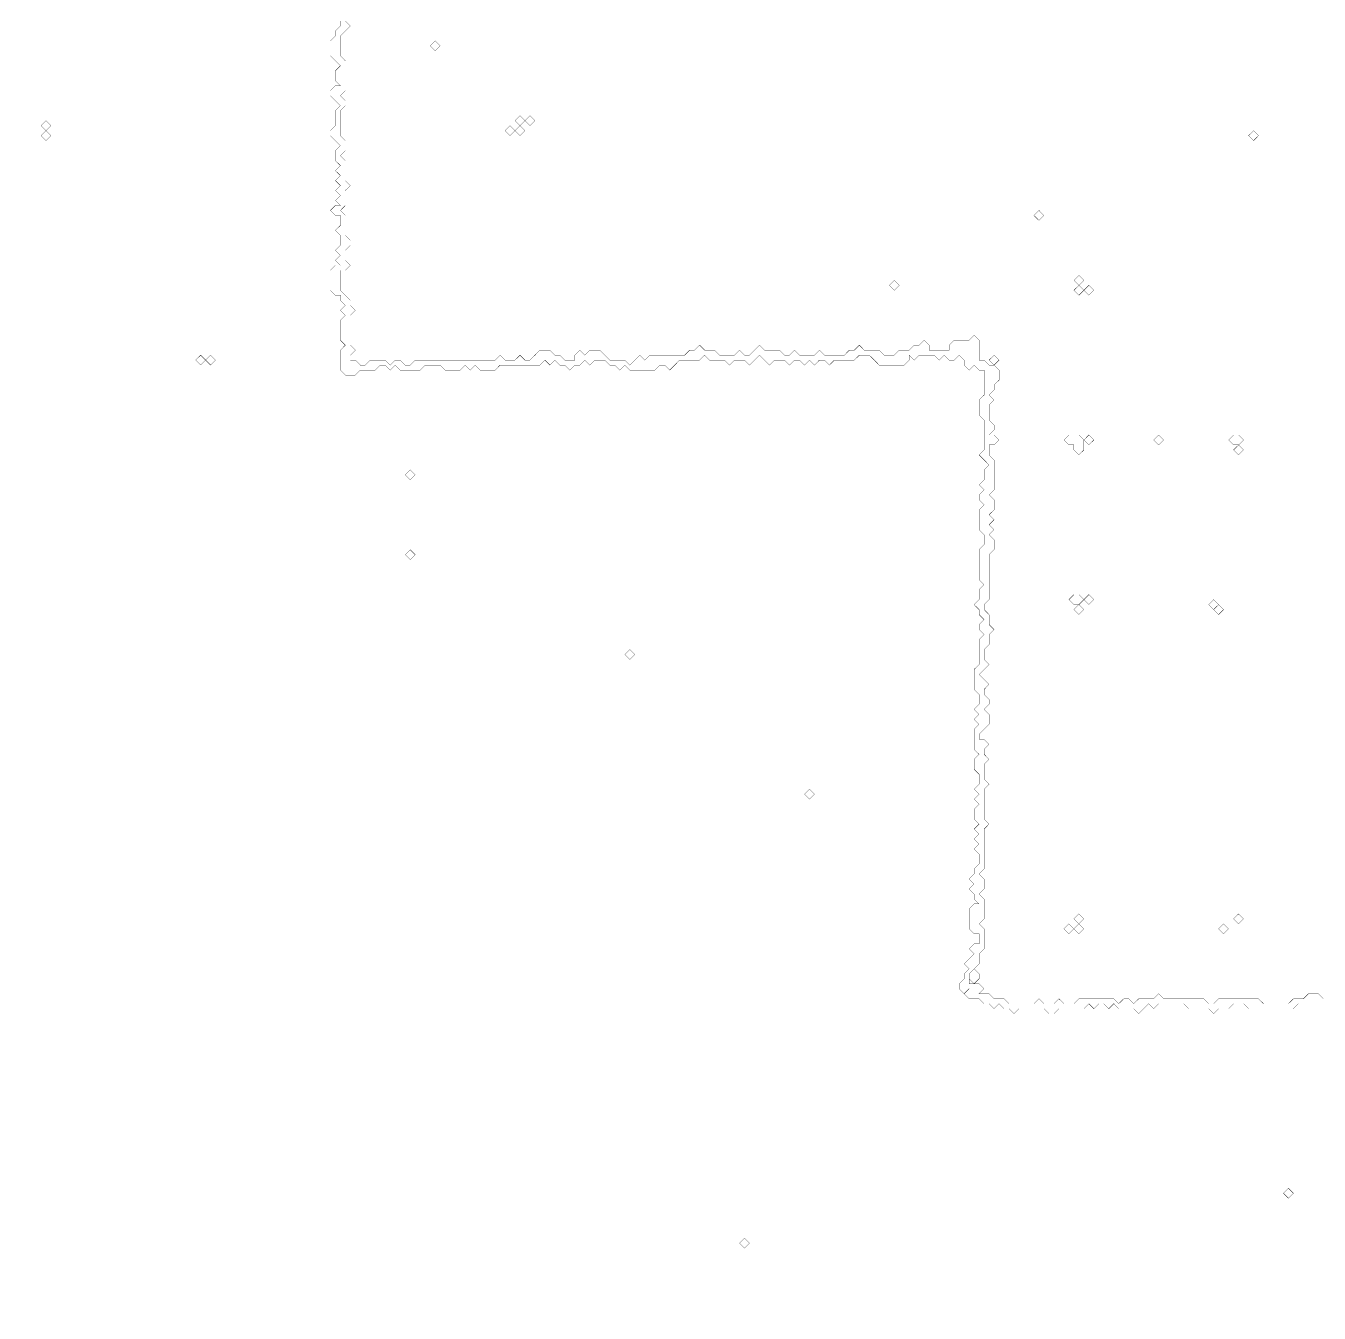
# Model space of a CAD drawing. Header units: metres. Extents: x 0 to 4888, y -4888 to 0.
# Drawn here: x 0 to 2479, y -4888 to -2420 of the extents above; entities that cross this region are included whole.
import ezdxf

# ---------------------------------------------------------------- set-up
doc = ezdxf.new("R2010")
doc.units = ezdxf.units.M
doc.layers.add('conductor', color=1, linetype='Continuous')
doc.layers.add('substrate', color=5, linetype='Continuous')

msp = doc.modelspace()

# ---------------------------------------------------------------- linework, layer by layer
at = {"layer": 'conductor', "const_width": 0.5}
msp.add_lwpolyline([(612.1, -2410.2), (621.7, -2419.8), (612.1, -2429.4), (602.6, -2438.9), (602.6, -2448.5), (602.6, -2458.1), (602.6, -2467.6), (602.6, -2477.2), (612.1, -2486.8), (612.1, -2496.3), (612.1, -2505.9), (612.1, -2515.5), (612.1, -2525), (612.1, -2534.6), (612.1, -2544.1), (602.6, -2553.7), (612.1, -2563.3), (612.1, -2572.8), (602.6, -2582.4), (602.6, -2592), (602.6, -2601.5), (602.6, -2611.1), (602.6, -2620.7), (602.6, -2630.2), (612.1, -2639.8), (612.1, -2649.4), (612.1, -2658.9), (602.6, -2668.5), (612.1, -2678), (612.1, -2687.6), (612.1, -2697.2), (612.1, -2706.7), (612.1, -2716.3), (621.7, -2725.9), (612.1, -2735.4), (612.1, -2745), (612.1, -2754.6), (612.1, -2764.1), (602.6, -2773.7), (612.1, -2783.3), (612.1, -2792.8), (612.1, -2802.4), (612.1, -2811.9), (612.1, -2821.5), (621.7, -2831.1), (621.7, -2840.6), (612.1, -2850.2), (612.1, -2859.8), (612.1, -2869.3), (621.7, -2878.9), (612.1, -2888.5), (602.6, -2888.5), (602.6, -2898), (602.6, -2907.6), (602.6, -2917.2), (602.6, -2926.7), (612.1, -2936.3), (621.7, -2945.9), (621.7, -2955.4), (631.3, -2965), (621.7, -2974.5), (621.7, -2984.1), (621.7, -2993.7), (621.7, -3003.2), (621.7, -3012.8), (621.7, -3022.4), (621.7, -3031.9), (631.3, -3041.5), (621.7, -3051.1), (621.7, -3060.6), (631.3, -3060.6), (640.8, -3070.2), (650.4, -3070.2), (659.9, -3060.6), (669.5, -3060.6), (679.1, -3060.6), (688.6, -3060.6), (698.2, -3070.2), (707.8, -3060.6), (717.3, -3060.6), (726.9, -3070.2), (736.5, -3070.2), (746, -3060.6), (755.6, -3060.6), (765.2, -3060.6), (774.7, -3060.6), (784.3, -3060.6), (793.8, -3060.6), (803.4, -3060.6), (813, -3060.6), (822.5, -3060.6), (832.1, -3060.6), (841.7, -3060.6), (851.2, -3060.6), (860.8, -3060.6), (870.4, -3060.6), (879.9, -3060.6), (889.5, -3060.6), (899.1, -3060.6), (908.6, -3051.1), (918.2, -3060.6), (927.8, -3060.6), (937.3, -3060.6), (946.9, -3051.1), (956.4, -3060.6), (966, -3060.6), (975.6, -3051.1), (985.1, -3041.5), (994.7, -3041.5), (1004.3, -3041.5), (1013.8, -3051.1), (1023.4, -3051.1), (1033, -3060.6), (1042.5, -3060.6), (1052.1, -3060.6), (1052.1, -3051.1), (1061.7, -3041.5), (1071.2, -3051.1), (1080.8, -3041.5), (1090.3, -3041.5), (1099.9, -3041.5), (1109.5, -3051.1), (1119, -3060.6), (1128.6, -3060.6), (1138.2, -3060.6), (1147.7, -3060.6), (1157.3, -3070.2), (1166.9, -3060.6), (1176.4, -3051.1), (1186, -3060.6), (1195.6, -3051.1), (1205.1, -3051.1), (1214.7, -3051.1), (1224.2, -3051.1), (1233.8, -3051.1), (1243.4, -3051.1), (1252.9, -3051.1), (1262.5, -3051.1), (1272.1, -3041.5), (1281.6, -3041.5), (1291.2, -3031.9), (1300.8, -3041.5), (1310.3, -3041.5), (1319.9, -3041.5), (1329.5, -3051.1), (1339, -3051.1), (1348.6, -3051.1), (1358.2, -3051.1), (1367.7, -3041.5), (1377.3, -3051.1), (1386.8, -3051.1), (1396.4, -3041.5), (1406, -3031.9), (1415.5, -3041.5), (1425.1, -3041.5), (1434.7, -3041.5), (1444.2, -3041.5), (1453.8, -3051.1), (1463.4, -3051.1), (1472.9, -3041.5), (1482.5, -3051.1), (1492.1, -3051.1), (1501.6, -3051.1), (1511.2, -3051.1), (1520.7, -3041.5), (1530.3, -3051.1), (1539.9, -3051.1), (1549.4, -3051.1), (1559, -3051.1), (1568.6, -3051.1), (1578.1, -3041.5), (1587.7, -3041.5), (1597.3, -3031.9), (1606.8, -3041.5), (1616.4, -3041.5), (1626, -3041.5), (1635.5, -3041.5), (1645.1, -3051.1), (1654.7, -3051.1), (1664.2, -3051.1), (1673.8, -3041.5), (1683.3, -3041.5), (1692.9, -3041.5), (1702.5, -3031.9), (1712, -3031.9), (1721.6, -3022.4), (1731.2, -3031.9), (1731.2, -3041.5), (1740.7, -3041.5), (1750.3, -3041.5), (1759.9, -3041.5), (1769.4, -3041.5), (1769.4, -3031.9), (1779, -3022.4), (1788.6, -3022.4), (1798.1, -3022.4), (1807.7, -3022.4), (1817.2, -3012.8), (1826.8, -3022.4), (1826.8, -3031.9), (1826.8, -3041.5), (1826.8, -3051.1), (1826.8, -3060.6), (1836.4, -3060.6), (1845.9, -3070.2), (1855.5, -3070.2), (1865.1, -3079.8), (1865.1, -3089.3), (1865.1, -3098.9), (1855.5, -3108.4), (1855.5, -3118), (1845.9, -3127.6), (1855.5, -3137.1), (1845.9, -3146.7), (1845.9, -3156.3), (1845.9, -3165.8), (1845.9, -3175.4), (1855.5, -3185), (1855.5, -3194.5), (1845.9, -3204.1), (1855.5, -3204.1), (1865.1, -3213.7), (1855.5, -3223.2), (1845.9, -3223.2), (1845.9, -3232.8), (1845.9, -3242.3), (1855.5, -3251.9), (1855.5, -3261.5), (1855.5, -3271), (1855.5, -3280.6), (1855.5, -3290.2), (1855.5, -3299.7), (1855.5, -3309.3), (1845.9, -3318.9), (1855.5, -3328.4), (1855.5, -3338), (1855.5, -3347.6), (1845.9, -3357.1), (1855.5, -3366.7), (1845.9, -3376.3), (1855.5, -3385.8), (1845.9, -3395.4), (1855.5, -3404.9), (1855.5, -3414.5), (1855.5, -3424.1), (1845.9, -3433.6), (1845.9, -3443.2), (1845.9, -3452.8), (1845.9, -3462.3), (1845.9, -3471.9), (1845.9, -3481.5), (1845.9, -3491), (1845.9, -3500.6), (1845.9, -3510.2), (1845.9, -3519.7), (1836.4, -3529.3), (1836.4, -3538.8), (1845.9, -3548.4), (1845.9, -3558), (1845.9, -3567.5), (1855.5, -3577.1), (1845.9, -3586.7), (1845.9, -3596.2), (1845.9, -3605.8), (1836.4, -3615.4), (1836.4, -3624.9), (1836.4, -3634.5), (1845.9, -3644.1), (1836.4, -3653.6), (1826.8, -3663.2), (1836.4, -3672.8), (1845.9, -3682.3), (1836.4, -3691.9), (1836.4, -3701.4), (1845.9, -3711), (1845.9, -3720.6), (1836.4, -3730.1), (1845.9, -3739.7), (1845.9, -3749.3), (1845.9, -3758.8), (1836.4, -3768.4), (1826.8, -3778), (1826.8, -3787.5), (1836.4, -3787.5), (1845.9, -3797.1), (1836.4, -3806.7), (1836.4, -3816.2), (1845.9, -3825.8), (1836.4, -3835.3), (1836.4, -3844.9), (1836.4, -3854.5), (1836.4, -3864), (1845.9, -3873.6), (1836.4, -3883.2), (1836.4, -3892.7), (1836.4, -3902.3), (1836.4, -3911.9), (1836.4, -3921.4), (1836.4, -3931), (1836.4, -3940.6), (1845.9, -3950.1), (1836.4, -3959.7), (1836.4, -3969.2), (1836.4, -3978.8), (1836.4, -3988.4), (1836.4, -3997.9), (1836.4, -4007.5), (1836.4, -4017.1), (1836.4, -4026.6), (1836.4, -4036.2), (1826.8, -4045.8), (1836.4, -4055.3), (1836.4, -4064.9), (1836.4, -4074.5), (1826.8, -4084), (1836.4, -4093.6), (1836.4, -4103.2), (1836.4, -4112.7), (1836.4, -4122.3), (1836.4, -4131.8), (1826.8, -4141.4), (1836.4, -4151), (1836.4, -4160.5), (1836.4, -4170.1), (1836.4, -4179.7), (1836.4, -4189.2), (1826.8, -4198.8), (1826.8, -4208.4), (1826.8, -4217.9), (1817.2, -4227.5), (1807.7, -4237.1), (1807.7, -4246.6), (1807.7, -4256.2), (1817.2, -4256.2), (1826.8, -4256.2), (1836.4, -4265.7), (1826.8, -4275.3), (1836.4, -4275.3), (1845.9, -4275.3), (1855.5, -4284.9), (1865.1, -4284.9), (1874.6, -4284.9), (1884.2, -4294.4), (1893.8, -4294.4), (1903.3, -4294.4), (1912.9, -4294.4), (1922.5, -4294.4), (1932, -4294.4), (1941.6, -4284.9), (1951.1, -4294.4), (1960.7, -4294.4), (1970.3, -4294.4), (1979.8, -4284.9), (1989.4, -4294.4), (1999, -4294.4), (2008.5, -4294.4), (2018.1, -4284.9), (2027.7, -4284.9), (2037.2, -4284.9), (2046.8, -4284.9), (2056.4, -4284.9), (2065.9, -4284.9), (2075.5, -4284.9), (2085.1, -4284.9), (2094.6, -4294.4), (2104.2, -4284.9), (2113.7, -4284.9), (2123.3, -4294.4), (2132.9, -4284.9), (2142.4, -4284.9), (2152, -4284.9), (2161.6, -4284.9), (2171.1, -4275.3), (2180.7, -4284.9), (2190.3, -4284.9), (2199.8, -4284.9), (2209.4, -4284.9), (2219, -4284.9), (2228.5, -4284.9), (2238.1, -4284.9), (2247.6, -4284.9), (2257.2, -4284.9), (2266.8, -4294.4), (2276.3, -4294.4), (2285.9, -4284.9), (2295.5, -4284.9), (2305, -4284.9), (2314.6, -4284.9), (2324.2, -4284.9), (2333.7, -4284.9), (2343.3, -4284.9), (2352.9, -4284.9), (2362.4, -4284.9), (2372, -4294.4), (2381.5, -4294.4), (2391.1, -4294.4), (2400.7, -4294.4), (2410.2, -4294.4), (2419.8, -4294.4), (2429.4, -4284.9), (2438.9, -4284.9), (2448.5, -4284.9), (2458.1, -4275.3), (2467.6, -4275.3), (2477.2, -4275.3), (2486.8, -4284.9)], dxfattribs=at)
for points in [[(774.7, -2458.1), (784.3, -2448.5), (793.8, -2458.1), (784.3, -2467.6)], [(937.3, -2601.5), (946.9, -2592), (956.4, -2601.5), (946.9, -2611.1)], [(956.4, -2601.5), (966, -2592), (975.6, -2601.5), (966, -2611.1)], [(918.2, -2620.7), (927.8, -2611.1), (937.3, -2620.7), (927.8, -2630.2)], [(937.3, -2620.7), (946.9, -2611.1), (956.4, -2620.7), (946.9, -2630.2)], [(2343.3, -2630.2), (2352.9, -2620.7), (2362.4, -2630.2), (2352.9, -2639.8)], [(1932, -2783.3), (1941.6, -2773.7), (1951.1, -2783.3), (1941.6, -2792.8)], [(2008.5, -2907.6), (2018.1, -2898), (2027.7, -2907.6), (2018.1, -2917.2)], [(1654.7, -2917.2), (1664.2, -2907.6), (1673.8, -2917.2), (1664.2, -2926.7)], [(2008.5, -2926.7), (2018.1, -2917.2), (2027.7, -2926.7), (2018.1, -2936.3)], [(2027.7, -2926.7), (2037.2, -2917.2), (2046.8, -2926.7), (2037.2, -2936.3)], [(1845.9, -3060.6), (1855.5, -3051.1), (1865.1, -3060.6), (1855.5, -3070.2)], [(1845.9, -3089.3)], [(1989.4, -3213.7), (1999, -3204.1), (2008.5, -3204.1), (2018.1, -3204.1), (2027.7, -3213.7), (2027.7, -3223.2), (2027.7, -3232.8), (2018.1, -3242.3), (2008.5, -3232.8), (2008.5, -3223.2), (1999, -3223.2)], [(2027.7, -3213.7), (2037.2, -3204.1), (2046.8, -3213.7), (2037.2, -3223.2)], [(2161.6, -3213.7), (2171.1, -3204.1), (2180.7, -3213.7), (2171.1, -3223.2)], [(2305, -3213.7), (2314.6, -3204.1), (2324.2, -3204.1), (2333.7, -3213.7), (2324.2, -3223.2), (2314.6, -3223.2)], [(2314.6, -3232.8), (2324.2, -3223.2), (2333.7, -3232.8), (2324.2, -3242.3)], [(1999, -3519.7), (2008.5, -3510.2), (2018.1, -3510.2), (2027.7, -3519.7), (2018.1, -3529.3), (2008.5, -3529.3)], [(2027.7, -3519.7), (2037.2, -3510.2), (2046.8, -3519.7), (2037.2, -3529.3)], [(2266.8, -3529.3), (2276.3, -3519.7), (2285.9, -3529.3), (2276.3, -3538.8)], [(2008.5, -3538.8), (2018.1, -3529.3), (2027.7, -3538.8), (2018.1, -3548.4)], [(2276.3, -3538.8), (2285.9, -3529.3), (2295.5, -3538.8), (2285.9, -3548.4)], [(2008.5, -4131.8), (2018.1, -4122.3), (2027.7, -4131.8), (2018.1, -4141.4)], [(2314.6, -4131.8), (2324.2, -4122.3), (2333.7, -4131.8), (2324.2, -4141.4)], [(1989.4, -4151), (1999, -4141.4), (2008.5, -4151), (1999, -4160.5)], [(2008.5, -4151), (2018.1, -4141.4), (2027.7, -4151), (2018.1, -4160.5)], [(2285.9, -4151), (2295.5, -4141.4), (2305, -4151), (2295.5, -4160.5)], [(1807.7, -4237.1), (1817.2, -4227.5), (1826.8, -4237.1), (1826.8, -4246.6), (1817.2, -4256.2), (1807.7, -4246.6)]]:
    msp.add_lwpolyline(points, close=True, dxfattribs=at)
at = {"layer": 'substrate', "const_width": 0.5}
for points in [[(0, -2410.2), (0, -2419.8), (0, -2429.4), (0, -2438.9), (0, -2448.5), (0, -2458.1), (0, -2467.6), (0, -2477.2), (0, -2486.8), (0, -2496.3), (0, -2505.9), (0, -2515.5), (0, -2525), (0, -2534.6), (0, -2544.1), (0, -2553.7), (0, -2563.3), (0, -2572.8), (0, -2582.4), (0, -2592), (0, -2601.5), (0, -2611.1), (0, -2620.7), (0, -2630.2), (0, -2639.8), (0, -2649.4), (0, -2658.9), (0, -2668.5), (0, -2678), (0, -2687.6), (0, -2697.2), (0, -2706.7), (0, -2716.3), (0, -2725.9), (0, -2735.4), (0, -2745), (0, -2754.6), (0, -2764.1), (0, -2773.7), (0, -2783.3), (0, -2792.8), (0, -2802.4), (0, -2811.9), (0, -2821.5), (0, -2831.1), (0, -2840.6), (0, -2850.2), (0, -2859.8), (0, -2869.3), (0, -2878.9), (0, -2888.5), (0, -2898), (0, -2907.6), (0, -2917.2), (0, -2926.7), (0, -2936.3), (0, -2945.9), (0, -2955.4), (0, -2965), (0, -2974.5), (0, -2984.1), (0, -2993.7), (0, -3003.2), (0, -3012.8), (0, -3022.4), (0, -3031.9), (0, -3041.5), (0, -3051.1), (0, -3060.6), (0, -3070.2), (0, -3079.8), (0, -3089.3), (0, -3098.9), (0, -3108.4), (0, -3118), (0, -3127.6), (0, -3137.1), (0, -3146.7), (0, -3156.3), (0, -3165.8), (0, -3175.4), (0, -3185), (0, -3194.5), (0, -3204.1), (0, -3213.7), (0, -3223.2), (0, -3232.8), (0, -3242.3), (0, -3251.9), (0, -3261.5), (0, -3271), (0, -3280.6), (0, -3290.2), (0, -3299.7), (0, -3309.3), (0, -3318.9), (0, -3328.4), (0, -3338), (0, -3347.6), (0, -3357.1), (0, -3366.7), (0, -3376.3), (0, -3385.8), (0, -3395.4), (0, -3404.9), (0, -3414.5), (0, -3424.1), (0, -3433.6), (0, -3443.2), (0, -3452.8), (0, -3462.3), (0, -3471.9), (0, -3481.5), (0, -3491), (0, -3500.6), (0, -3510.2), (0, -3519.7), (0, -3529.3), (0, -3538.8), (0, -3548.4), (0, -3558), (0, -3567.5), (0, -3577.1), (0, -3586.7), (0, -3596.2), (0, -3605.8), (0, -3615.4), (0, -3624.9), (0, -3634.5), (0, -3644.1), (0, -3653.6), (0, -3663.2), (0, -3672.8), (0, -3682.3), (0, -3691.9), (0, -3701.4), (0, -3711), (0, -3720.6), (0, -3730.1), (0, -3739.7), (0, -3749.3), (0, -3758.8), (0, -3768.4), (0, -3778), (0, -3787.5), (0, -3797.1), (0, -3806.7), (0, -3816.2), (0, -3825.8), (0, -3835.3), (0, -3844.9), (0, -3854.5), (0, -3864), (0, -3873.6), (0, -3883.2), (0, -3892.7), (0, -3902.3), (0, -3911.9), (0, -3921.4), (0, -3931), (0, -3940.6), (0, -3950.1), (0, -3959.7), (0, -3969.2), (0, -3978.8), (0, -3988.4), (0, -3997.9), (0, -4007.5), (0, -4017.1), (0, -4026.6), (0, -4036.2), (0, -4045.8), (0, -4055.3), (0, -4064.9), (0, -4074.5), (0, -4084), (0, -4093.6), (0, -4103.2), (0, -4112.7), (0, -4122.3), (0, -4131.8), (0, -4141.4), (0, -4151), (0, -4160.5), (0, -4170.1), (0, -4179.7), (0, -4189.2), (0, -4198.8), (0, -4208.4), (0, -4217.9), (0, -4227.5), (0, -4237.1), (0, -4246.6), (0, -4256.2), (0, -4265.7), (0, -4275.3), (0, -4284.9), (0, -4294.4), (0, -4304), (0, -4313.6), (0, -4323.1), (0, -4332.7), (0, -4342.3), (0, -4351.8), (0, -4361.4), (0, -4371), (0, -4380.5), (0, -4390.1), (0, -4399.6), (0, -4409.2), (0, -4418.8), (0, -4428.3), (0, -4437.9), (0, -4447.5), (0, -4457), (0, -4466.6), (0, -4476.2), (0, -4485.7), (0, -4495.3), (0, -4504.9), (0, -4514.4), (0, -4524), (0, -4533.6), (0, -4543.1), (0, -4552.7), (0, -4562.2), (0, -4571.8), (0, -4581.4), (0, -4590.9), (0, -4600.5), (0, -4610.1), (0, -4619.6), (0, -4629.2), (0, -4638.8), (0, -4648.3), (0, -4657.9), (0, -4667.5), (0, -4677), (0, -4686.6), (0, -4696.1), (0, -4705.7), (0, -4715.3), (0, -4724.8), (0, -4734.4), (0, -4744), (0, -4753.5), (0, -4763.1), (0, -4772.7), (0, -4782.2), (0, -4791.8), (0, -4801.4), (0, -4810.9), (0, -4820.5), (0, -4830), (0, -4839.6), (0, -4849.2), (0, -4858.7), (0, -4868.3), (0, -4877.9), (0, -4887.4), (9.6, -4887.4), (19.1, -4887.4), (28.7, -4887.4), (38.3, -4887.4), (47.8, -4887.4), (57.4, -4887.4), (67, -4887.4), (76.5, -4887.4), (86.1, -4887.4), (95.6, -4887.4), (105.2, -4887.4), (114.8, -4887.4), (124.3, -4887.4), (133.9, -4887.4), (143.5, -4887.4), (153, -4887.4), (162.6, -4887.4), (172.2, -4887.4), (181.7, -4887.4), (191.3, -4887.4), (200.9, -4887.4), (210.4, -4887.4), (220, -4887.4), (229.5, -4887.4), (239.1, -4887.4), (248.7, -4887.4), (258.2, -4887.4), (267.8, -4887.4), (277.4, -4887.4), (286.9, -4887.4), (296.5, -4887.4), (306.1, -4887.4), (315.6, -4887.4), (325.2, -4887.4), (334.8, -4887.4), (344.3, -4887.4), (353.9, -4887.4), (363.4, -4887.4), (373, -4887.4), (382.6, -4887.4), (392.1, -4887.4), (401.7, -4887.4), (411.3, -4887.4), (420.8, -4887.4), (430.4, -4887.4), (440, -4887.4), (449.5, -4887.4), (459.1, -4887.4), (468.7, -4887.4), (478.2, -4887.4), (487.8, -4887.4), (497.4, -4887.4), (506.9, -4887.4), (516.5, -4887.4), (526, -4887.4), (535.6, -4887.4), (545.2, -4887.4), (554.7, -4887.4), (564.3, -4887.4), (573.9, -4887.4), (583.4, -4887.4), (593, -4887.4), (602.6, -4887.4), (612.1, -4887.4), (621.7, -4887.4), (631.3, -4887.4), (640.8, -4887.4), (650.4, -4887.4), (659.9, -4887.4), (669.5, -4887.4), (679.1, -4887.4), (688.6, -4887.4), (698.2, -4887.4), (707.8, -4887.4), (717.3, -4887.4), (726.9, -4887.4), (736.5, -4887.4), (746, -4887.4), (755.6, -4887.4), (765.2, -4887.4), (774.7, -4887.4), (784.3, -4887.4), (793.8, -4887.4), (803.4, -4887.4), (813, -4887.4), (822.5, -4887.4), (832.1, -4887.4), (841.7, -4887.4), (851.2, -4887.4), (860.8, -4887.4), (870.4, -4887.4), (879.9, -4887.4), (889.5, -4887.4), (899.1, -4887.4), (908.6, -4887.4), (918.2, -4887.4), (927.8, -4887.4), (937.3, -4887.4), (946.9, -4887.4), (956.4, -4887.4), (966, -4887.4), (975.6, -4887.4), (985.1, -4887.4), (994.7, -4887.4), (1004.3, -4887.4), (1013.8, -4887.4), (1023.4, -4887.4), (1033, -4887.4), (1042.5, -4887.4), (1052.1, -4887.4), (1061.7, -4887.4), (1071.2, -4887.4), (1080.8, -4887.4), (1090.3, -4887.4), (1099.9, -4887.4), (1109.5, -4887.4), (1119, -4887.4), (1128.6, -4887.4), (1138.2, -4887.4), (1147.7, -4887.4), (1157.3, -4887.4), (1166.9, -4887.4), (1176.4, -4887.4), (1186, -4887.4), (1195.6, -4887.4), (1205.1, -4887.4), (1214.7, -4887.4), (1224.2, -4887.4), (1233.8, -4887.4), (1243.4, -4887.4), (1252.9, -4887.4), (1262.5, -4887.4), (1272.1, -4887.4), (1281.6, -4887.4), (1291.2, -4887.4), (1300.8, -4887.4), (1310.3, -4887.4), (1319.9, -4887.4), (1329.5, -4887.4), (1339, -4887.4), (1348.6, -4887.4), (1358.2, -4887.4), (1367.7, -4887.4), (1377.3, -4887.4), (1386.8, -4887.4), (1396.4, -4887.4), (1406, -4887.4), (1415.5, -4887.4), (1425.1, -4887.4), (1434.7, -4887.4), (1444.2, -4887.4), (1453.8, -4887.4), (1463.4, -4887.4), (1472.9, -4887.4), (1482.5, -4887.4), (1492.1, -4887.4), (1501.6, -4887.4), (1511.2, -4887.4), (1520.7, -4887.4), (1530.3, -4887.4), (1539.9, -4887.4), (1549.4, -4887.4), (1559, -4887.4), (1568.6, -4887.4), (1578.1, -4887.4), (1587.7, -4887.4), (1597.3, -4887.4), (1606.8, -4887.4), (1616.4, -4887.4), (1626, -4887.4), (1635.5, -4887.4), (1645.1, -4887.4), (1654.7, -4887.4), (1664.2, -4887.4), (1673.8, -4887.4), (1683.3, -4887.4), (1692.9, -4887.4), (1702.5, -4887.4), (1712, -4887.4), (1721.6, -4887.4), (1731.2, -4887.4), (1740.7, -4887.4), (1750.3, -4887.4), (1759.9, -4887.4), (1769.4, -4887.4), (1779, -4887.4), (1788.6, -4887.4), (1798.1, -4887.4), (1807.7, -4887.4), (1817.2, -4887.4), (1826.8, -4887.4), (1836.4, -4887.4), (1845.9, -4887.4), (1855.5, -4887.4), (1865.1, -4887.4), (1874.6, -4887.4), (1884.2, -4887.4), (1893.8, -4887.4), (1903.3, -4887.4), (1912.9, -4887.4), (1922.5, -4887.4), (1932, -4887.4), (1941.6, -4887.4), (1951.1, -4887.4), (1960.7, -4887.4), (1970.3, -4887.4), (1979.8, -4887.4), (1989.4, -4887.4), (1999, -4887.4), (2008.5, -4887.4), (2018.1, -4887.4), (2027.7, -4887.4), (2037.2, -4887.4), (2046.8, -4887.4), (2056.4, -4887.4), (2065.9, -4887.4), (2075.5, -4887.4), (2085.1, -4887.4), (2094.6, -4887.4), (2104.2, -4887.4), (2113.7, -4887.4), (2123.3, -4887.4), (2132.9, -4887.4), (2142.4, -4887.4), (2152, -4887.4), (2161.6, -4887.4), (2171.1, -4887.4), (2180.7, -4887.4), (2190.3, -4887.4), (2199.8, -4887.4), (2209.4, -4887.4), (2219, -4887.4), (2228.5, -4887.4), (2238.1, -4887.4), (2247.6, -4887.4), (2257.2, -4887.4), (2266.8, -4887.4), (2276.3, -4887.4), (2285.9, -4887.4), (2295.5, -4887.4), (2305, -4887.4), (2314.6, -4887.4), (2324.2, -4887.4), (2333.7, -4887.4), (2343.3, -4887.4), (2352.9, -4887.4), (2362.4, -4887.4), (2372, -4887.4), (2381.5, -4887.4), (2391.1, -4887.4), (2400.7, -4887.4), (2410.2, -4887.4), (2419.8, -4887.4), (2429.4, -4887.4), (2438.9, -4887.4), (2448.5, -4887.4), (2458.1, -4887.4), (2467.6, -4887.4), (2477.2, -4887.4), (2486.8, -4887.4)], [(2486.8, -4294.4), (2477.2, -4294.4), (2467.6, -4294.4), (2458.1, -4294.4), (2448.5, -4294.4), (2438.9, -4294.4), (2429.4, -4304), (2419.8, -4304), (2410.2, -4304), (2400.7, -4304), (2391.1, -4304), (2381.5, -4304), (2372, -4304), (2362.4, -4304), (2352.9, -4304), (2343.3, -4304), (2333.7, -4294.4), (2324.2, -4294.4), (2314.6, -4294.4), (2305, -4304), (2295.5, -4304), (2285.9, -4304), (2276.3, -4313.6), (2266.8, -4304), (2257.2, -4304), (2247.6, -4304), (2238.1, -4304), (2228.5, -4304), (2219, -4294.4), (2209.4, -4294.4), (2199.8, -4294.4), (2190.3, -4294.4), (2180.7, -4294.4), (2171.1, -4294.4), (2161.6, -4304), (2152, -4294.4), (2142.4, -4304), (2132.9, -4313.6), (2123.3, -4304), (2113.7, -4304), (2104.2, -4304), (2094.6, -4304), (2085.1, -4294.4), (2075.5, -4304), (2065.9, -4294.4), (2056.4, -4294.4), (2046.8, -4304), (2037.2, -4294.4), (2027.7, -4304), (2018.1, -4304), (2008.5, -4304), (1999, -4304), (1989.4, -4304), (1979.8, -4304), (1970.3, -4313.6), (1960.7, -4313.6), (1951.1, -4304), (1941.6, -4304), (1932, -4304), (1922.5, -4304), (1912.9, -4304), (1903.3, -4304), (1893.8, -4313.6), (1884.2, -4304), (1874.6, -4304), (1865.1, -4294.4), (1855.5, -4304), (1845.9, -4294.4), (1836.4, -4294.4), (1826.8, -4284.9), (1817.2, -4284.9), (1807.7, -4284.9), (1798.1, -4275.3), (1807.7, -4265.7), (1798.1, -4275.3), (1788.6, -4265.7), (1788.6, -4256.2), (1798.1, -4246.6), (1798.1, -4237.1), (1807.7, -4227.5), (1798.1, -4217.9), (1807.7, -4208.4), (1817.2, -4198.8), (1807.7, -4189.2), (1817.2, -4179.7), (1826.8, -4179.7), (1826.8, -4170.1), (1826.8, -4160.5), (1817.2, -4160.5), (1807.7, -4151), (1807.7, -4141.4), (1807.7, -4131.8), (1807.7, -4122.3), (1807.7, -4112.7), (1817.2, -4103.2), (1826.8, -4103.2), (1817.2, -4093.6), (1817.2, -4084), (1807.7, -4074.5), (1817.2, -4064.9), (1807.7, -4055.3), (1817.2, -4045.8), (1817.2, -4036.2), (1826.8, -4026.6), (1826.8, -4017.1), (1826.8, -4007.5), (1817.2, -3997.9), (1826.8, -3988.4), (1817.2, -3978.8), (1826.8, -3969.2), (1817.2, -3959.7), (1826.8, -3950.1), (1817.2, -3940.6), (1817.2, -3931), (1817.2, -3921.4), (1826.8, -3911.9), (1817.2, -3902.3), (1826.8, -3892.7), (1817.2, -3883.2), (1826.8, -3873.6), (1826.8, -3864), (1826.8, -3854.5), (1817.2, -3844.9), (1817.2, -3835.3), (1817.2, -3825.8), (1826.8, -3816.2), (1817.2, -3806.7), (1817.2, -3797.1), (1817.2, -3787.5), (1817.2, -3778), (1817.2, -3768.4), (1826.8, -3758.8), (1817.2, -3749.3), (1826.8, -3739.7), (1817.2, -3730.1), (1826.8, -3720.6), (1826.8, -3711), (1826.8, -3701.4), (1817.2, -3691.9), (1817.2, -3682.3), (1817.2, -3672.8), (1817.2, -3663.2), (1817.2, -3653.6), (1826.8, -3644.1), (1826.8, -3634.5), (1826.8, -3624.9), (1826.8, -3615.4), (1826.8, -3605.8), (1826.8, -3596.2), (1836.4, -3586.7), (1826.8, -3577.1), (1826.8, -3567.5), (1836.4, -3558), (1826.8, -3548.4), (1826.8, -3538.8), (1817.2, -3529.3), (1826.8, -3519.7), (1826.8, -3510.2), (1826.8, -3500.6), (1836.4, -3491), (1826.8, -3481.5), (1826.8, -3471.9), (1826.8, -3462.3), (1826.8, -3452.8), (1826.8, -3443.2), (1826.8, -3433.6), (1826.8, -3424.1), (1836.4, -3414.5), (1836.4, -3404.9), (1836.4, -3395.4), (1826.8, -3385.8), (1826.8, -3376.3), (1826.8, -3366.7), (1826.8, -3357.1), (1826.8, -3347.6), (1836.4, -3338), (1826.8, -3328.4), (1826.8, -3318.9), (1836.4, -3309.3), (1826.8, -3299.7), (1836.4, -3290.2), (1836.4, -3280.6), (1836.4, -3271), (1845.9, -3261.5), (1836.4, -3251.9), (1826.8, -3242.3), (1836.4, -3232.8), (1836.4, -3223.2), (1836.4, -3213.7), (1836.4, -3204.1), (1836.4, -3194.5), (1836.4, -3185), (1836.4, -3175.4), (1826.8, -3165.8), (1826.8, -3156.3), (1826.8, -3146.7), (1826.8, -3137.1), (1836.4, -3127.6), (1836.4, -3118), (1836.4, -3108.4), (1836.4, -3098.9), (1836.4, -3089.3), (1836.4, -3079.8), (1826.8, -3079.8), (1817.2, -3070.2), (1807.7, -3079.8), (1798.1, -3070.2), (1798.1, -3060.6), (1788.6, -3051.1), (1779, -3060.6), (1769.4, -3060.6), (1759.9, -3051.1), (1750.3, -3060.6), (1740.7, -3051.1), (1731.2, -3051.1), (1721.6, -3051.1), (1712, -3051.1), (1702.5, -3060.6), (1692.9, -3051.1), (1692.9, -3060.6), (1683.3, -3070.2), (1673.8, -3070.2), (1664.2, -3070.2), (1654.7, -3070.2), (1645.1, -3070.2), (1635.5, -3070.2), (1626, -3060.6), (1616.4, -3051.1), (1606.8, -3051.1), (1597.3, -3051.1), (1587.7, -3060.6), (1578.1, -3060.6), (1568.6, -3060.6), (1559, -3060.6), (1549.4, -3060.6), (1539.9, -3070.2), (1530.3, -3060.6), (1520.7, -3060.6), (1511.2, -3070.2), (1501.6, -3060.6), (1492.1, -3070.2), (1482.5, -3060.6), (1472.9, -3060.6), (1463.4, -3070.2), (1453.8, -3060.6), (1444.2, -3060.6), (1434.7, -3060.6), (1425.1, -3070.2), (1415.5, -3060.6), (1406, -3051.1), (1396.4, -3060.6), (1386.8, -3070.2), (1377.3, -3060.6), (1367.7, -3060.6), (1358.2, -3060.6), (1348.6, -3070.2), (1339, -3060.6), (1329.5, -3060.6), (1319.9, -3060.6), (1310.3, -3060.6), (1300.8, -3051.1), (1291.2, -3060.6), (1281.6, -3060.6), (1272.1, -3060.6), (1262.5, -3060.6), (1252.9, -3060.6), (1243.4, -3070.2), (1233.8, -3079.8), (1224.2, -3070.2), (1214.7, -3070.2), (1205.1, -3079.8), (1195.6, -3079.8), (1186, -3079.8), (1176.4, -3079.8), (1166.9, -3079.8), (1157.3, -3079.8), (1147.7, -3070.2), (1138.2, -3079.8), (1128.6, -3070.2), (1119, -3070.2), (1109.5, -3060.6), (1099.9, -3060.6), (1090.3, -3060.6), (1080.8, -3070.2), (1071.2, -3060.6), (1061.7, -3070.2), (1052.1, -3070.2), (1042.5, -3079.8), (1033, -3070.2), (1023.4, -3070.2), (1013.8, -3060.6), (1004.3, -3070.2), (994.7, -3060.6), (985.1, -3070.2), (975.6, -3070.2), (966, -3070.2), (956.4, -3070.2), (946.9, -3070.2), (937.3, -3070.2), (927.8, -3070.2), (918.2, -3070.2), (908.6, -3070.2), (899.1, -3079.8), (889.5, -3079.8), (879.9, -3079.8), (870.4, -3079.8), (860.8, -3070.2), (851.2, -3079.8), (841.7, -3070.2), (832.1, -3079.8), (822.5, -3079.8), (813, -3079.8), (803.4, -3079.8), (793.8, -3070.2), (784.3, -3070.2), (774.7, -3070.2), (765.2, -3070.2), (755.6, -3079.8), (746, -3079.8), (736.5, -3079.8), (726.9, -3079.8), (717.3, -3079.8), (707.8, -3070.2), (698.2, -3079.8), (688.6, -3070.2), (679.1, -3070.2), (669.5, -3079.8), (659.9, -3079.8), (650.4, -3079.8), (640.8, -3079.8), (631.3, -3089.3), (621.7, -3089.3), (612.1, -3089.3), (602.6, -3079.8), (602.6, -3070.2), (602.6, -3060.6), (602.6, -3051.1), (602.6, -3041.5), (612.1, -3031.9), (602.6, -3022.4), (602.6, -3012.8), (602.6, -3003.2), (602.6, -2993.7), (602.6, -2984.1), (612.1, -2974.5), (602.6, -2965), (612.1, -2955.4), (602.6, -2945.9), (602.6, -2936.3), (593, -2936.3), (583.4, -2926.7), (583.4, -2917.2), (583.4, -2907.6), (583.4, -2898), (583.4, -2888.5), (593, -2878.9), (602.6, -2878.9), (593, -2869.3), (602.6, -2859.8), (593, -2850.2), (602.6, -2840.6), (602.6, -2831.1), (602.6, -2821.5), (593, -2811.9), (602.6, -2802.4), (602.6, -2792.8), (602.6, -2783.3), (593, -2783.3), (583.4, -2773.7), (593, -2764.1), (602.6, -2764.1), (593, -2754.6), (602.6, -2745), (593, -2735.4), (602.6, -2725.9), (593, -2716.3), (602.6, -2706.7), (593, -2697.2), (602.6, -2687.6), (593, -2678), (593, -2668.5), (593, -2658.9), (602.6, -2649.4), (593, -2639.8), (583.4, -2630.2), (583.4, -2620.7), (593, -2611.1), (593, -2601.5), (593, -2592), (593, -2582.4), (602.6, -2572.8), (593, -2563.3), (583.4, -2553.7), (583.4, -2544.1), (593, -2534.6), (602.6, -2534.6), (593, -2525), (593, -2515.5), (593, -2505.9), (602.6, -2496.3), (593, -2486.8), (583.4, -2477.2), (583.4, -2467.6), (583.4, -2458.1), (583.4, -2448.5), (593, -2438.9), (593, -2429.4), (602.6, -2419.8), (602.6, -2410.2)]]:
    msp.add_lwpolyline(points, dxfattribs=at)
for points in [[(28.7, -2611.1), (38.3, -2601.5), (47.8, -2611.1), (38.3, -2620.7)], [(946.9, -2601.5)], [(966, -2601.5)], [(28.7, -2630.2), (38.3, -2620.7), (47.8, -2630.2), (38.3, -2639.8)], [(927.8, -2620.7)], [(946.9, -2620.7)], [(1941.6, -2783.3)], [(2018.1, -2926.7)], [(2037.2, -2926.7)], [(325.2, -3060.6), (334.8, -3051.1), (344.3, -3060.6), (334.8, -3070.2)], [(344.3, -3060.6), (353.9, -3051.1), (363.4, -3060.6), (353.9, -3070.2)], [(2037.2, -3213.7)], [(2171.1, -3213.7)], [(726.9, -3280.6), (736.5, -3271), (746, -3280.6), (736.5, -3290.2)], [(726.9, -3433.6), (736.5, -3424.1), (746, -3433.6), (736.5, -3443.2)], [(2037.2, -3519.7)], [(2285.9, -3538.8)], [(1147.7, -3624.9), (1157.3, -3615.4), (1166.9, -3624.9), (1157.3, -3634.5)], [(1492.1, -3892.7), (1501.6, -3883.2), (1511.2, -3892.7), (1501.6, -3902.3)], [(1826.8, -4122.3)], [(2295.5, -4151)], [(2410.2, -4657.9), (2419.8, -4648.3), (2429.4, -4657.9), (2419.8, -4667.5)], [(1367.7, -4753.5), (1377.3, -4744), (1386.8, -4753.5), (1377.3, -4763.1)]]:
    msp.add_lwpolyline(points, close=True, dxfattribs=at)

doc.saveas('drawing.dxf')
